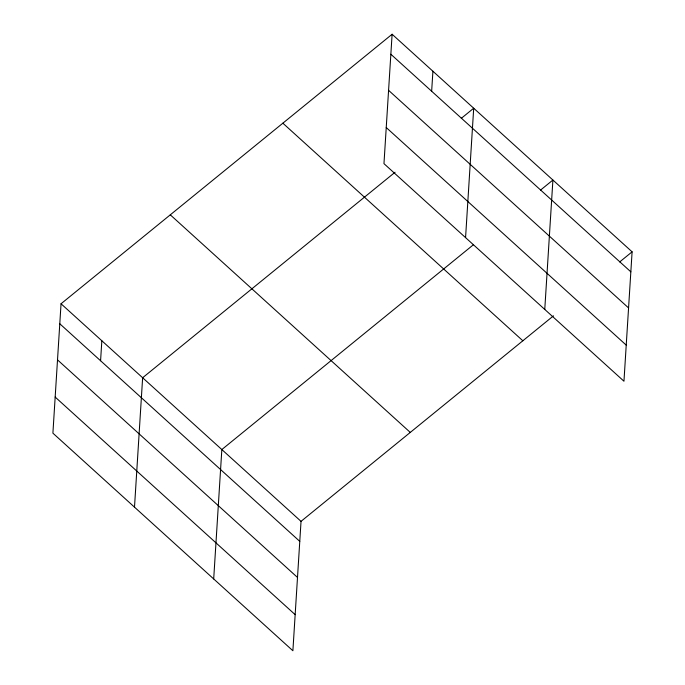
<?xml version="1.0" encoding="UTF-8"?>
<svg xmlns="http://www.w3.org/2000/svg" width="685" height="685" viewBox="0 0 685 685"><rect width="100%" height="100%" fill="white"/><g stroke="black" fill="none" stroke-linecap="round" stroke-linejoin="round"><path stroke-width="1.03" d="M392.111 34.25L383.968 163.647L623.958 381.228L632.101 251.832L392.111 34.25L61.042 303.772L52.899 433.168L292.889 650.75L301.032 521.353L553.471 315.845M100.584 360.755L101.834 340.762M134.5 507.14L142.634 377.752L395.074 172.243M213.694 578.945L221.837 449.557L473.446 244.716M431.653 91.233L432.911 71.24M465.569 237.618L473.703 108.23L461.296 118.334M544.763 309.423L552.906 180.035L540.491 190.139M619.685 261.944L632.101 251.832M390.852 54.243L630.842 271.834M388.583 90.343L628.573 307.933M386.237 127.538L626.236 345.129M282.854 123.189L522.852 340.779M170.291 214.833L410.281 432.415M61.042 303.772L301.032 521.353M59.783 323.765L299.773 541.356M57.514 359.873L297.504 577.455M55.168 397.06L295.158 614.65"/></g></svg>
